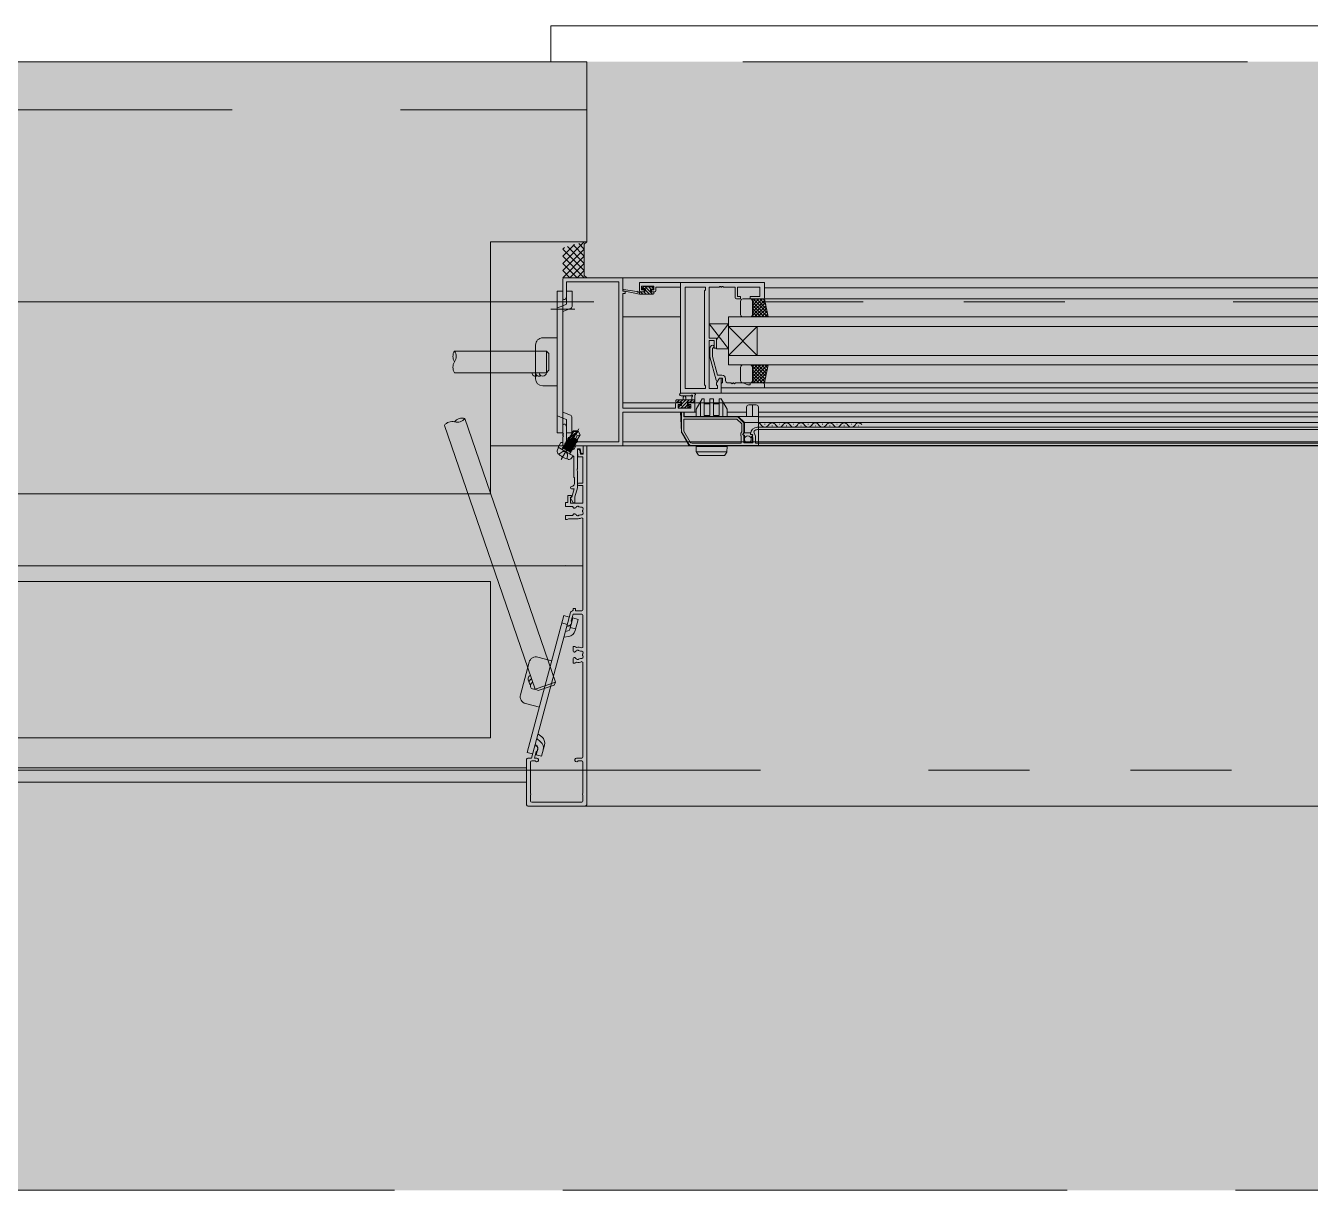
# Model space of a CAD drawing. Units: millimetres at full size. Extents: x -22551 to 92397, y -19340 to 14894.
# Drawn here: x -10187 to -9652, y 6644 to 7129 of the extents above; entities that cross this region are included whole.
import ezdxf

# ---------------------------------------------------------------- set-up
doc = ezdxf.new("R2010")
doc.units = ezdxf.units.MM
doc.header["$LTSCALE"] = 70
doc.linetypes.add('DASHED3', pattern=[4, 3, -1])
doc.linetypes.add('DOUBLE_CHAIN1', pattern=[8.8, 5, -1, 0.6, -0.6, 0.6, -1])
doc.layers.add('1-2_階なし_梁', color=9, linetype='DASHED3', lineweight=15)
doc.layers.add('2-0_通芯', color=7, linetype='Continuous', lineweight=15)

# ---------------------------------------------------------------- blocks, each defined once
blk = doc.blocks.new('グループ部品-125')
at = {"layer": '2-0_通芯'}
for p, q in [((-9968.39, 7129.3), (-9968.39, 7114.3)), ((-12830.96, 7114.3), (-9953.39, 7114.3)), ((-9953.39, 7114.3), (-9953.39, 7039.3)), ((-9993.39, 7039.3), (-9953.39, 7039.3)), ((-9993.39, 7039.3), (-9993.39, 6934.3)), ((-9963.39, 7030.3), (-9954.39, 7039.3)), ((-9963.39, 7033.3), (-9958.54, 7038.15)), ((-9963.39, 7036.3), (-9962.7, 7036.99)), ((-9963.39, 7036.3), (-9954.39, 7027.3)), ((-9963.39, 7027.3), (-9954.39, 7036.3)), ((-9961.43, 7037.34), (-9954.39, 7030.3)), ((-9959.09, 7037.99), (-9954.39, 7033.3)), ((-9956.74, 7038.65), (-9954.39, 7036.3)), ((-9963.39, 7033.3), (-9954.39, 7024.3)), ((-9963.39, 7024.3), (-9954.39, 7033.3)), ((-9963.39, 7030.3), (-9957.39, 7024.3)), ((-9963.39, 7027.3), (-9960.39, 7024.3)), ((-9960.39, 7024.3), (-9954.39, 7030.3)), ((-9957.39, 7024.3), (-9954.39, 7027.3)), ((-9963.39, 7023.8), (-9963.39, 7015.8)), ((-9118.39, 7024.3), (-9962.89, 7024.3)), ((-9961.76, 7022.67), (-9940.02, 7022.67)), ((-9961.76, 7016.39), (-9961.76, 7022.67)), ((-9940.02, 7022.67), (-9940.02, 6955.93)), ((-9938.39, 7018.8), (-9938.39, 7024.3)), ((-9879.39, 7022.3), (-9931.39, 7022.3)), ((-9931.39, 7019), (-9931.39, 7022.3)), ((-9930.59, 7020.8), (-9930.59, 7019.3)), ((-9925.39, 7020.8), (-9930.59, 7020.8)), ((-9929.7, 7020.61), (-9930.2, 7020.11)), ((-9929.46, 7019.67), (-9930.05, 7020.26)), ((-9928.89, 7020.7), (-9929.49, 7020.7)), ((-9925.95, 7017.5), (-9929.15, 7020.7)), ((-9926.69, 7020.5), (-9928.69, 7020.5)), ((-9926.7, 7019.6), (-9927.6, 7020.5)), ((-9925.99, 7020.7), (-9926.49, 7020.7)), ((-9925.69, 7019.94), (-9926.45, 7020.7)), ((-9925.69, 7019.9), (-9925.69, 7020.4)), ((-9925.39, 7019.3), (-9925.39, 7020.8)), ((-9924.59, 7020.37), (-9924.59, 7019)), ((-9914.39, 7020.37), (-9924.59, 7020.37)), ((-9914.39, 7022.3), (-9914.39, 6976.3)), ((-9914.39, 6976.3), (-9914.39, 7020.37)), ((-9912.46, 7020.37), (-9903.89, 7020.37)), ((-9912.46, 6978.23), (-9912.46, 7020.37)), ((-9903.89, 7020.37), (-9903.89, 7019.3)), ((-9902.39, 7020.37), (-9902.39, 6999.2)), ((-9898.35, 7020.37), (-9902.39, 7020.37)), ((-9897.35, 7020.37), (-9897.43, 7020.37)), ((-9891.59, 7020.37), (-9896.43, 7020.37)), ((-9891.59, 7016), (-9891.59, 7020.37)), ((-9890.59, 7020.37), (-9890.59, 7016.5)), ((-9881.32, 7020.37), (-9890.59, 7020.37)), ((-9881.32, 7016.5), (-9881.32, 7020.37)), ((-9879.39, 7020.1), (-9879.39, 7022.3)), ((-9879.39, 7022.3), (-9879.39, 7016)), ((-9879.39, 7020.1), (-9528.39, 7020.1)), ((-9965.69, 6959.8), (-9965.68, 7018.8)), ((-9963.39, 7018.8), (-9965.68, 7018.8)), ((-9963.39, 6959.8), (-9963.39, 7018.8)), ((-9962.89, 7015.3), (-9962.39, 7015.3)), ((-9962.39, 7015.3), (-9961.76, 7016.39)), ((-9959.51, 7018.8), (-9961.81, 7018.8)), ((-9961.81, 7018.8), (-9961.81, 7013.3)), ((-9959.51, 7012.42), (-9959.51, 7018.8)), ((-9937.39, 7018.8), (-9938.39, 7018.8)), ((-9938.39, 7017.8), (-9937.39, 7017.8)), ((-9938.39, 6970.03), (-9938.39, 7017.8)), ((-9931.39, 7017.5), (-9938.15, 7018.91)), ((-9932.5, 7018.67), (-9938.04, 7019.5)), ((-9937.39, 7017.8), (-9937.39, 7018.8)), ((-9931.39, 7018.5), (-9931.47, 7018.51)), ((-9931.39, 7017.5), (-9931.39, 7018.5)), ((-9929.19, 7018.5), (-9931.39, 7018.5)), ((-9931.33, 7017.5), (-9931.39, 7017.55)), ((-9925.69, 7017.5), (-9931.39, 7017.5)), ((-9929.99, 7017.5), (-9930.99, 7018.5)), ((-9930.59, 7019.3), (-9929.49, 7019.3)), ((-9929.99, 7019.6), (-9929.65, 7019.6)), ((-9928.64, 7017.5), (-9929.64, 7018.5)), ((-9929.49, 7019.3), (-9929.49, 7018.5)), ((-9929.19, 7019.14), (-9929.19, 7018.5)), ((-9927.29, 7017.5), (-9929.12, 7019.33)), ((-9926.79, 7019.6), (-9925.99, 7019.6)), ((-9926.79, 7018.5), (-9926.79, 7019.6)), ((-9925.09, 7018.5), (-9926.79, 7018.5)), ((-9926.49, 7019.3), (-9925.39, 7019.3)), ((-9926.49, 7018.5), (-9926.49, 7019.3)), ((-9925.41, 7018.31), (-9925.58, 7018.48)), ((-9925.39, 7017.8), (-9925.39, 7018.2)), ((-9903.89, 7019.3), (-9904.32, 7018.87)), ((-9904.32, 7018.87), (-9904.32, 6979.73)), ((-9889.39, 7015.5), (-9891.09, 7015.5)), ((-9890.59, 7016.5), (-9889.39, 7016.5)), ((-9889.39, 7016.5), (-9889.39, 7015.5)), ((-9888.39, 7015.5), (-9885.39, 7015.5)), ((-9885.39, 7016.5), (-9881.32, 7016.5)), ((-9885.39, 7015.5), (-9885.39, 7016.5)), ((-9879.39, 7015.5), (-9885.39, 7015.5)), ((-9884.39, 7008), (-9884.39, 7015.5)), ((-9884.39, 7011.38), (-9880.27, 7015.5)), ((-9884.39, 7012.8), (-9881.69, 7015.5)), ((-9884.39, 7014.21), (-9883.1, 7015.5)), ((-9884.39, 7009.97), (-9879.3, 7015.06)), ((-9884.16, 7015.5), (-9878.2, 7009.53)), ((-9882.75, 7015.5), (-9878.55, 7011.3)), ((-9881.33, 7015.5), (-9878.9, 7013.07)), ((-9879.92, 7015.5), (-9879.26, 7014.84)), ((-9528.39, 7015.5), (-9879.89, 7015.5)), ((-9879.39, 7015.5), (-9877.89, 7008)), ((-9968.39, 7011.3), (-9958.39, 7011.3)), ((-9963.31, 7012.69), (-9965.61, 7011.76)), ((-9961.81, 7013.3), (-9963.31, 7012.69)), ((-9960.14, 7011.49), (-9963.31, 7010.21)), ((-9889.39, 7009), (-9889.39, 7014.5)), ((-9884.39, 7014.5), (-9884.39, 7009)), ((-9884.39, 7014.31), (-9878.08, 7008)), ((-9884.39, 7008.56), (-9879.07, 7013.88)), ((-9884.39, 7012.9), (-9879.49, 7008)), ((-9884.39, 7011.48), (-9880.9, 7008)), ((-9884.39, 7010.07), (-9882.32, 7008)), ((-9883.53, 7008), (-9878.83, 7012.7)), ((-9882.12, 7008), (-9878.59, 7011.52)), ((-9880.7, 7008), (-9878.36, 7010.34)), ((-9938.39, 7008.1), (-9914.39, 7008.1)), ((-9894.39, 6994.7), (-9902.39, 7005.2)), ((-9902.39, 7005.2), (-9902.39, 6999.2)), ((-9894.39, 7005.2), (-9902.39, 7005.2)), ((-9894.39, 7005.2), (-9899.39, 6998.64)), ((-9894.39, 7008), (-9894.39, 6988)), ((-9894.39, 7008), (-9162.39, 7008)), ((-9894.39, 6994.7), (-9894.39, 7005.2)), ((-9885.39, 7008), (-9888.39, 7008)), ((-9884.39, 7008.66), (-9883.73, 7008)), ((-9879.29, 7008), (-9878.12, 7009.17)), ((-9965.69, 6999.3), (-9971.69, 6999.3)), ((-9902.39, 6999.2), (-9899.39, 6999.2)), ((-9902.39, 6999.2), (-9899.89, 6999.2)), ((-9899.39, 6999.2), (-9899.39, 6994.7)), ((-9899.39, 6998.7), (-9899.39, 6995)), ((-9894.39, 7004), (-9162.39, 7004)), ((-9882.39, 6992), (-9894.39, 7004)), ((-9882.39, 7004), (-9894.39, 6992)), ((-9882.39, 6992), (-9882.39, 7004)), ((-10008.39, 6993.8), (-9970.19, 6993.8)), ((-9974.69, 6982.3), (-9974.69, 6996.3)), ((-9970.19, 6984.8), (-9970.19, 6993.8)), ((-9902.39, 6998.2), (-9902.39, 6978.23)), ((-9900.39, 6998.2), (-9902.39, 6998.2)), ((-9901.41, 6996.12), (-9902.19, 6995.35)), ((-9902.19, 6995.35), (-9902.19, 6991.4)), ((-9900.99, 6994.85), (-9900.57, 6995.28)), ((-9900.99, 6991.56), (-9900.99, 6994.85)), ((-9900.39, 6995), (-9900.39, 6998.2)), ((-9899.39, 6995), (-9900.39, 6995)), ((-9899.39, 6994.7), (-9894.39, 6994.7)), ((-9902.19, 6991.4), (-9899.58, 6981.67)), ((-9898.91, 6983.8), (-9900.99, 6991.56)), ((-9162.39, 6992), (-9894.39, 6992)), ((-9894.39, 6988), (-9162.39, 6988)), ((-9885.39, 6988), (-9888.39, 6988)), ((-9884.39, 6981.69), (-9878.08, 6988)), ((-9884.39, 6983.1), (-9879.49, 6988)), ((-9884.39, 6988), (-9884.39, 6980.5)), ((-9884.39, 6984.51), (-9880.9, 6988)), ((-9884.39, 6985.93), (-9882.32, 6988)), ((-9884.39, 6987.34), (-9883.73, 6988)), ((-9883.53, 6988), (-9878.83, 6983.3)), ((-9882.12, 6988), (-9878.59, 6984.48)), ((-9880.7, 6988), (-9878.36, 6985.65)), ((-9879.39, 6980.5), (-9877.89, 6988)), ((-9879.29, 6988), (-9878.12, 6986.83)), ((-10008.39, 6984.8), (-9970.19, 6984.8)), ((-9970.19, 6984.8), (-9969.19, 6985.8)), ((-9897.09, 6983.8), (-9898.91, 6983.8)), ((-9889.39, 6987), (-9889.39, 6981.5)), ((-9884.39, 6987.44), (-9879.07, 6982.12)), ((-9884.39, 6981.5), (-9884.39, 6987)), ((-9884.39, 6986.03), (-9879.3, 6980.94)), ((-9884.39, 6984.61), (-9880.27, 6980.5)), ((-9884.39, 6983.2), (-9881.69, 6980.5)), ((-9884.16, 6980.5), (-9878.2, 6986.46)), ((-9882.75, 6980.5), (-9878.55, 6984.7)), ((-9881.33, 6980.5), (-9878.9, 6982.93)), ((-9965.69, 6979.3), (-9971.69, 6979.3)), ((-9903.89, 6978.23), (-9912.46, 6978.23)), ((-9904.32, 6979.73), (-9903.89, 6979.3)), ((-9903.89, 6979.3), (-9903.89, 6978.23)), ((-9902.39, 6978.23), (-9898.89, 6978.23)), ((-9899.32, 6980.54), (-9898.19, 6982.5)), ((-9899.32, 6979.73), (-9899.32, 6980.54)), ((-9898.89, 6979.3), (-9899.32, 6979.73)), ((-9899.1, 6981.3), (-9898.88, 6981.3)), ((-9898.89, 6978.23), (-9898.89, 6979.3)), ((-9898.19, 6982.5), (-9896.89, 6982.5)), ((-9897.39, 6982.5), (-9897.39, 6976.3)), ((-9897.39, 6978.5), (-9159.39, 6978.5)), ((-9896.89, 6982.5), (-9896.89, 6980.7)), ((-9895.59, 6981.5), (-9895.59, 6982.3)), ((-9893.35, 6980.5), (-9894.59, 6980.5)), ((-9892.35, 6980.5), (-9892.43, 6980.5)), ((-9892.16, 6980.38), (-9892.35, 6980.5)), ((-9888.31, 6980.5), (-9891.43, 6980.5)), ((-9888.39, 6980.5), (-9885.39, 6980.5)), ((-9886.39, 6979.8), (-9888.31, 6980.5)), ((-9885.39, 6979.8), (-9886.39, 6979.8)), ((-9885.39, 6980.5), (-9885.39, 6979.8)), ((-9171.39, 6980.5), (-9885.39, 6980.5)), ((-9884.39, 6981.79), (-9883.1, 6980.5)), ((-9879.92, 6980.5), (-9879.26, 6981.16)), ((-9879.39, 6978.5), (-9879.39, 6980)), ((-9938.39, 6972.3), (-9914.19, 6972.3)), ((-9916.29, 6973.2), (-9916.29, 6972.6)), ((-9908.39, 6973.5), (-9915.99, 6973.5)), ((-9915.99, 6972.3), (-9914.79, 6973.5)), ((-9915.19, 6972.5), (-9913.89, 6972.5)), ((-9914.45, 6972.5), (-9913.45, 6973.5)), ((-9914.39, 6976.3), (-9897.39, 6976.3)), ((-9914.39, 6976.3), (-9528.39, 6976.3)), ((-9914.19, 6971.5), (-9914.19, 6972.3)), ((-9914.12, 6975.1), (-9910.16, 6975.1)), ((-9914.05, 6970.2), (-9910.75, 6973.5)), ((-9913.89, 6971.71), (-9912.1, 6973.5)), ((-9913.89, 6972.5), (-9913.89, 6971.1)), ((-9913.29, 6973.5), (-9913.19, 6974.64)), ((-9912.09, 6973.5), (-9912.19, 6974.64)), ((-9911.49, 6972.5), (-9909.49, 6972.5)), ((-9911.49, 6971.56), (-9911.49, 6972.5)), ((-9911.19, 6972.3), (-9148.39, 6972.3)), ((-9911.19, 6972.3), (-9911.19, 6971.5)), ((-9910.41, 6972.5), (-9909.41, 6973.5)), ((-9909.59, 6974.68), (-9909.59, 6973.5)), ((-9909.26, 6972.3), (-9908.39, 6973.17)), ((-9908.39, 6972.6), (-9908.39, 6975.28)), ((-9908.39, 6968.4), (-9908.39, 6972.3)), ((-9907.89, 6969.57), (-9905.39, 6973.9)), ((-9905.99, 6972.86), (-9905.99, 6966.6)), ((-9904.49, 6973.9), (-9905.39, 6973.9)), ((-9904.49, 6966.9), (-9904.49, 6973.9)), ((-9902.19, 6966.9), (-9902.19, 6973.9)), ((-9900.59, 6973.9), (-9902.19, 6973.9)), ((-9900.59, 6966.9), (-9900.59, 6973.9)), ((-9898.29, 6966.9), (-9898.29, 6973.9)), ((-9897.39, 6973.9), (-9898.29, 6973.9)), ((-9897.69, 6976.3), (-9528.39, 6976.3)), ((-9894.89, 6969.57), (-9897.39, 6973.9)), ((-9896.79, 6966.6), (-9896.79, 6972.86)), ((-9963.32, 6965.91), (-9965.62, 6966.84)), ((-9960.14, 6967.1), (-9963.32, 6968.39)), ((-9916.49, 6970.03), (-9938.39, 6970.03)), ((-9938.39, 6968.4), (-9907.89, 6968.4)), ((-9938.39, 6954.3), (-9938.39, 6968.4)), ((-9916.49, 6971.8), (-9916.49, 6970.03)), ((-9915.29, 6971.5), (-9914.19, 6971.5)), ((-9915.29, 6970.03), (-9915.29, 6971.5)), ((-9910.02, 6970.03), (-9915.29, 6970.03)), ((-9915.09, 6970.51), (-9914.5, 6971.1)), ((-9915.09, 6970.8), (-9915.09, 6970.3)), ((-9913.89, 6971.1), (-9914.79, 6971.1)), ((-9914.79, 6970), (-9914.29, 6970)), ((-9913.96, 6960.18), (-9914.39, 6968.4)), ((-9914.25, 6970), (-9914.09, 6970.16)), ((-9914.09, 6970.2), (-9911.99, 6970.2)), ((-9912.89, 6966.48), (-9912.89, 6968.4)), ((-9881.89, 6966.6), (-9912.89, 6966.6)), ((-9912.71, 6970.2), (-9911.73, 6971.18)), ((-9911.79, 6970), (-9911.19, 6970)), ((-9911.56, 6970), (-9910.51, 6971.04)), ((-9911.19, 6971.5), (-9910.02, 6971.5)), ((-9910.69, 6971.1), (-9911.03, 6971.1)), ((-9910.98, 6970.09), (-9910.48, 6970.59)), ((-9910.02, 6971.5), (-9910.02, 6970.03)), ((-9909.09, 6966.4), (-9909.09, 6966.6)), ((-9907.89, 6969.57), (-9907.89, 6966.6)), ((-9902.19, 6971.8), (-9904.49, 6971.8)), ((-9902.19, 6966.9), (-9904.49, 6966.9)), ((-9898.29, 6971.8), (-9900.59, 6971.8)), ((-9900.59, 6966.9), (-9898.29, 6966.9)), ((-9894.89, 6969.57), (-9894.89, 6966.6)), ((-9894.89, 6968.4), (-9886.89, 6968.4)), ((-9886.89, 6970.4), (-9886.89, 6966.6)), ((-9882.89, 6971.4), (-9885.89, 6971.4)), ((-9884.39, 6971.4), (-9884.39, 6966.6)), ((-9881.89, 6970.4), (-9881.89, 6954.3)), ((-9881.89, 6968.4), (-9174.89, 6968.4)), ((-10012.64, 6962.83), (-9974.84, 6853.03)), ((-10004.13, 6965.76), (-9966.33, 6855.96)), ((-9963.39, 6962.8), (-9963.39, 6959.76)), ((-9961.82, 6965.3), (-9963.32, 6965.91)), ((-9962.39, 6963.3), (-9962.89, 6963.3)), ((-9961.76, 6962.21), (-9962.39, 6963.3)), ((-9961.82, 6959.8), (-9961.82, 6965.3)), ((-9961.76, 6955.93), (-9961.76, 6962.21)), ((-9959.91, 6955.68), (-9956.62, 6961.36)), ((-9959.52, 6966.18), (-9959.52, 6959.8)), ((-9887.79, 6964), (-9168.99, 6964)), ((-9174.39, 6962.1), (-9882.39, 6962.1)), ((-9881.89, 6966.4), (-9174.89, 6966.4)), ((-9879.33, 6963.36), (-9879.13, 6963.36)), ((-9876.33, 6962.6), (-9876.13, 6962.6)), ((-9873.33, 6963.36), (-9873.13, 6963.36)), ((-9870.33, 6962.6), (-9870.13, 6962.6)), ((-9867.33, 6963.36), (-9867.13, 6963.36)), ((-9864.33, 6962.6), (-9864.13, 6962.6)), ((-9861.33, 6963.36), (-9861.13, 6963.36)), ((-9858.33, 6962.6), (-9858.13, 6962.6)), ((-9855.33, 6963.36), (-9855.13, 6963.36)), ((-9852.33, 6962.6), (-9852.13, 6962.6)), ((-9849.33, 6963.36), (-9849.13, 6963.36)), ((-9846.33, 6962.6), (-9846.13, 6962.6)), ((-9843.33, 6963.36), (-9843.13, 6963.36)), ((-9840.33, 6962.6), (-9840.13, 6962.6)), ((-9963.39, 6959.8), (-9965.69, 6959.8)), ((-9963.39, 6958.84), (-9963.39, 6958.76)), ((-9963.39, 6957.84), (-9963.39, 6954.3)), ((-9962.1, 6955.84), (-9962.01, 6956)), ((-9962.01, 6956), (-9961.57, 6956)), ((-9958.23, 6954.62), (-9962.01, 6956)), ((-9959.52, 6959.8), (-9961.82, 6959.8)), ((-9940.02, 6955.93), (-9961.76, 6955.93)), ((-9961.75, 6956.45), (-9961.66, 6956.6)), ((-9961.75, 6956.45), (-9961.53, 6956.07)), ((-9961.75, 6956.45), (-9957.97, 6955.08)), ((-9961.66, 6956.6), (-9961.22, 6956.6)), ((-9957.88, 6955.23), (-9961.66, 6956.6)), ((-9961.53, 6956.07), (-9961.57, 6956)), ((-9961.57, 6956), (-9958.45, 6955)), ((-9958.41, 6955.08), (-9961.53, 6956.07)), ((-9961.4, 6957.06), (-9961.31, 6957.21)), ((-9961.4, 6957.06), (-9961.18, 6956.68)), ((-9961.4, 6957.06), (-9957.62, 6955.68)), ((-9961.31, 6957.21), (-9960.87, 6957.21)), ((-9957.53, 6955.84), (-9961.31, 6957.21)), ((-9961.18, 6956.68), (-9961.22, 6956.6)), ((-9961.22, 6956.6), (-9958.1, 6955.61)), ((-9958.06, 6955.68), (-9961.18, 6956.68)), ((-9961.05, 6957.66), (-9960.96, 6957.81)), ((-9961.05, 6957.66), (-9960.83, 6957.28)), ((-9961.05, 6957.66), (-9960.45, 6957.44)), ((-9960.36, 6957.6), (-9960.96, 6957.81)), ((-9960.83, 6957.28), (-9960.87, 6957.21)), ((-9960.87, 6957.21), (-9957.75, 6956.21)), ((-9957.71, 6956.29), (-9960.83, 6957.28)), ((-9960.13, 6958.5), (-9960.52, 6957.81)), ((-9960.17, 6958.53), (-9959.91, 6958.38)), ((-9957.84, 6959.26), (-9960.04, 6957.17)), ((-9959.94, 6957.26), (-9957.27, 6956.29)), ((-9957.18, 6956.44), (-9959.8, 6957.39)), ((-9959.65, 6957.54), (-9957.4, 6956.82)), ((-9959.2, 6957.97), (-9957.31, 6956.88)), ((-9959.02, 6960.51), (-9957.22, 6960.63)), ((-9958.86, 6960.19), (-9957.4, 6960.32)), ((-9957.84, 6959.26), (-9956.96, 6960.48)), ((-9957.71, 6956.29), (-9957.75, 6956.21)), ((-9957.53, 6955.84), (-9957.75, 6956.21)), ((-9957.27, 6956.29), (-9957.71, 6956.29)), ((-9957.43, 6958.56), (-9956.2, 6958.79)), ((-9957.4, 6960.32), (-9957.22, 6960.63)), ((-9957.36, 6956.9), (-9957.4, 6956.82)), ((-9957.18, 6956.44), (-9957.4, 6956.82)), ((-9957.31, 6956.88), (-9956.17, 6958.86)), ((-9957.27, 6956.29), (-9957.18, 6956.44)), ((-9957.22, 6960.63), (-9956.96, 6960.48)), ((-9956.17, 6958.86), (-9956.96, 6960.48)), ((-9938.39, 6955.93), (-9118.39, 6955.93)), ((-9910.98, 6954.8), (-9913.83, 6959.73)), ((-9889.29, 6959.62), (-9889.29, 6958.67)), ((-9887.99, 6958.6), (-9887.99, 6955.6)), ((-9887.86, 6959.81), (-9885.14, 6959.81)), ((-9887.79, 6955.6), (-9887.79, 6958.6)), ((-9884.69, 6959.07), (-9884.94, 6959.01)), ((-9884.83, 6958.14), (-9884.4, 6958.57)), ((-9883.67, 6959.81), (-9883.09, 6958.4)), ((-9174.49, 6961.1), (-9882.29, 6961.1)), ((-9993.39, 6954.3), (-9118.39, 6954.3)), ((-9965.12, 6953.65), (-9965.6, 6952.63)), ((-9965.3, 6953.76), (-9964.18, 6955.7)), ((-9962.49, 6952.14), (-9965.3, 6953.76)), ((-9965.12, 6953.65), (-9959.06, 6950.15)), ((-9964.18, 6955.7), (-9963.39, 6955.7)), ((-9961.51, 6952.91), (-9963.97, 6948.65)), ((-9963.45, 6953.5), (-9963.41, 6953.57)), ((-9963.45, 6953.5), (-9960.03, 6951.52)), ((-9959.63, 6952.2), (-9963.41, 6953.57)), ((-9963.41, 6953.57), (-9962.97, 6953.57)), ((-9963.34, 6953.2), (-9963.24, 6953.37)), ((-9963.15, 6954.03), (-9963.06, 6954.18)), ((-9963.15, 6954.03), (-9962.93, 6953.65)), ((-9959.28, 6952.8), (-9963.06, 6954.18)), ((-9963.06, 6954.18), (-9962.62, 6954.18)), ((-9962.93, 6953.65), (-9962.97, 6953.57)), ((-9962.97, 6953.57), (-9959.85, 6952.58)), ((-9959.81, 6952.65), (-9962.93, 6953.65)), ((-9962.8, 6954.63), (-9962.58, 6954.25)), ((-9962.58, 6954.25), (-9962.62, 6954.18)), ((-9962.62, 6954.18), (-9959.5, 6953.18)), ((-9962.27, 6952.15), (-9962.49, 6952.14)), ((-9962.45, 6955.24), (-9962.36, 6955.39)), ((-9962.45, 6955.24), (-9962.23, 6954.86)), ((-9962.45, 6955.24), (-9958.67, 6953.87)), ((-9962.36, 6955.39), (-9961.92, 6955.39)), ((-9958.58, 6954.02), (-9962.36, 6955.39)), ((-9962.23, 6954.86), (-9962.27, 6954.78)), ((-9961.8, 6951.87), (-9962.27, 6952.15)), ((-9959.11, 6953.87), (-9962.23, 6954.86)), ((-9962.1, 6955.84), (-9961.88, 6955.47)), ((-9962.1, 6955.84), (-9958.32, 6954.47)), ((-9961.88, 6955.47), (-9961.92, 6955.39)), ((-9961.92, 6955.39), (-9958.8, 6954.4)), ((-9958.76, 6954.47), (-9961.88, 6955.47)), ((-9961.7, 6951.68), (-9961.8, 6951.87)), ((-9958.79, 6950), (-9961.7, 6951.68)), ((-9961.57, 6952.41), (-9960.2, 6951.97)), ((-9961.24, 6954.3), (-9958.77, 6952.87)), ((-9960.41, 6954.81), (-9961.01, 6953.77)), ((-9960.34, 6951.47), (-9960.24, 6951.64)), ((-9960.16, 6952.05), (-9960.2, 6951.97)), ((-9959.98, 6951.59), (-9960.2, 6951.97)), ((-9959.81, 6952.65), (-9959.85, 6952.58)), ((-9959.63, 6952.2), (-9959.85, 6952.58)), ((-9959.46, 6953.26), (-9959.5, 6953.18)), ((-9959.28, 6952.8), (-9959.5, 6953.18)), ((-9959.37, 6952.65), (-9959.28, 6952.8)), ((-9959.11, 6953.87), (-9959.15, 6953.79)), ((-9958.93, 6953.41), (-9959.15, 6953.79)), ((-9958.67, 6953.87), (-9959.11, 6953.87)), ((-9958.76, 6954.47), (-9958.8, 6954.4)), ((-9958.58, 6954.02), (-9958.8, 6954.4)), ((-9958.77, 6952.87), (-9957.94, 6954.3)), ((-9958.32, 6954.47), (-9958.76, 6954.47)), ((-9958.67, 6953.87), (-9958.58, 6954.02)), ((-9958.41, 6955.08), (-9958.45, 6955)), ((-9958.23, 6954.62), (-9958.45, 6955)), ((-9957.97, 6955.08), (-9958.41, 6955.08)), ((-9958.32, 6954.47), (-9958.23, 6954.62)), ((-9958.06, 6955.68), (-9958.1, 6955.61)), ((-9957.88, 6955.23), (-9958.1, 6955.61)), ((-9957.62, 6955.68), (-9958.06, 6955.68)), ((-9957.97, 6955.08), (-9957.88, 6955.23)), ((-9957.62, 6955.68), (-9957.53, 6955.84)), ((-9957.29, 6953.1), (-9957.29, 6944.76)), ((-9956.16, 6953.1), (-9957.29, 6953.1)), ((-9957.06, 6949.8), (-9957.29, 6952.36)), ((-9956.3, 6952.49), (-9956.02, 6950.9)), ((-9955.88, 6951.51), (-9956.16, 6953.1)), ((-9956.02, 6950.9), (-9954.89, 6950.9)), ((-9954.89, 6954.3), (-9954.89, 6950.9)), ((-9953.39, 6954.3), (-9953.39, 6804.8)), ((-9146.77, 6954.5), (-9910.01, 6954.5)), ((-9894.89, 6954.1), (-9907.89, 6954.1)), ((-9907.89, 6954.1), (-9907.77, 6951.89)), ((-9907.76, 6951.8), (-9895.02, 6951.8)), ((-9906.84, 6950.51), (-9907.72, 6951.73)), ((-9905.99, 6954.3), (-9905.99, 6954.1)), ((-9905.49, 6954.1), (-9905.49, 6954.3)), ((-9897.29, 6954.1), (-9897.29, 6954.3)), ((-9896.79, 6954.1), (-9896.79, 6954.3)), ((-9895.94, 6950.51), (-9895.06, 6951.73)), ((-9894.89, 6954.1), (-9895.01, 6951.89)), ((-9884.19, 6955.6), (-9887.99, 6955.6)), ((-9959.06, 6950.15), (-9959.7, 6949.23)), ((-9958.79, 6941.3), (-9958.79, 6950)), ((-9954.99, 6949.8), (-9957.06, 6949.8)), ((-9954.99, 6938.8), (-9954.99, 6949.8)), ((-9906.43, 6950.3), (-9896.34, 6950.3)), ((-9958.49, 6941), (-9958.79, 6941.3)), ((-9958.49, 6938.6), (-9958.49, 6941)), ((-9957.29, 6944.76), (-9957.41, 6944.57)), ((-9957.41, 6944.57), (-9957.41, 6944.02)), ((-9957.41, 6944.02), (-9957.29, 6943.84)), ((-9957.29, 6943.84), (-9957.29, 6936.79)), ((-9958.64, 6936.4), (-9959.69, 6936.4)), ((-9959.54, 6933.01), (-9958.64, 6936.4)), ((-9957.29, 6936.79), (-9958.29, 6933.06)), ((-9956.79, 6938.8), (-9954.99, 6938.8)), ((-9954.99, 6937.8), (-9956.79, 6937.8)), ((-9954.99, 6930.4), (-9954.99, 6937.8)), ((-11363.39, 6934.3), (-9993.39, 6934.3)), ((-9962.19, 6930.7), (-9961.19, 6930.7)), ((-9962.19, 6929.1), (-9962.19, 6930.7)), ((-9961.19, 6933.7), (-9959.79, 6933.7)), ((-9961.19, 6930.7), (-9961.19, 6933.7)), ((-9960.34, 6932.79), (-9959.54, 6933.01)), ((-9959.22, 6930.85), (-9960.34, 6932.79)), ((-9959.79, 6933.2), (-9960.19, 6932.63)), ((-9960.19, 6932.63), (-9960.19, 6930.4)), ((-9960.19, 6930.4), (-9954.99, 6930.4)), ((-9959.79, 6933.7), (-9959.79, 6933.2)), ((-9958.29, 6933.06), (-9958.29, 6931.1)), ((-9959.29, 6929.1), (-9962.19, 6929.1)), ((-9962.19, 6925.3), (-9959.29, 6925.3)), ((-9962.19, 6923.7), (-9962.19, 6925.3)), ((-9960.97, 6924), (-9961.49, 6923.7)), ((-9956.89, 6924), (-9960.97, 6924)), ((-9958.99, 6928.78), (-9959.29, 6929.1)), ((-9959.29, 6925.3), (-9958.99, 6925.62)), ((-9958.45, 6928.35), (-9958.59, 6928.35)), ((-9958.59, 6926.05), (-9958.45, 6926.05)), ((-9957.6, 6928.9), (-9957.69, 6928.81)), ((-9957.69, 6925.59), (-9957.6, 6925.5)), ((-9956.69, 6928.99), (-9956.81, 6929.04)), ((-9956.81, 6925.36), (-9956.69, 6925.41)), ((-9955.89, 6928.77), (-9956.04, 6928.79)), ((-9956.04, 6925.61), (-9955.89, 6925.62)), ((-9954.99, 6924.09), (-9955.43, 6924.35)), ((-9955.11, 6927.45), (-9955.07, 6927.6)), ((-9955.07, 6926.8), (-9955.11, 6926.95)), ((-9954.99, 6886.1), (-9954.99, 6924.09)), ((-9961.49, 6923.7), (-9962.19, 6923.7)), ((-11333.39, 6904.3), (-9954.99, 6904.3)), ((-9962.19, 6904.5), (-9962.39, 6904.3)), ((-11326.89, 6897.8), (-9993.39, 6897.8)), ((-9993.39, 6897.8), (-9993.39, 6832.8)), ((-9958.99, 6886.6), (-9958.09, 6886.6)), ((-9958.99, 6885.9), (-9958.99, 6886.6)), ((-9958.09, 6886.6), (-9958.09, 6885.6)), ((-9978.15, 6826.63), (-9962.87, 6883.62)), ((-9976.39, 6824.3), (-9960.16, 6884.86)), ((-9960.65, 6883.03), (-9962.87, 6883.62)), ((-9960.45, 6877.97), (-9959.2, 6882.64)), ((-9959.07, 6884.3), (-9959.83, 6881.46)), ((-9959.83, 6881.46), (-9959.55, 6880.97)), ((-9959.27, 6885.6), (-9958.99, 6885.9)), ((-9956.98, 6882.04), (-9959.2, 6882.64)), ((-9955.49, 6884.3), (-9959.07, 6884.3)), ((-9958.23, 6877.38), (-9956.98, 6882.04)), ((-9958.09, 6885.6), (-9955.49, 6885.6)), ((-9954.99, 6870.41), (-9954.99, 6883.8)), ((-9961.48, 6879.96), (-9963.7, 6880.56)), ((-9962.25, 6877.07), (-9961.25, 6877.25)), ((-9961.72, 6879.05), (-9960.09, 6879.35)), ((-9960.59, 6879.39), (-9961.56, 6879.65)), ((-9959.74, 6880.24), (-9960.59, 6879.39)), ((-9958.03, 6878.13), (-9960.25, 6878.72)), ((-9959.55, 6880.97), (-9959.74, 6880.24)), ((-9960.85, 6874.98), (-9962.91, 6874.62)), ((-9958.99, 6870.8), (-9958.29, 6870.8)), ((-9958.99, 6868.85), (-9958.99, 6870.8)), ((-9958.29, 6870.8), (-9958.01, 6870.6)), ((-9958.01, 6870.6), (-9957.65, 6870.41)), ((-9955.43, 6870.15), (-9954.99, 6870.41)), ((-9973.72, 6866.34), (-9967.92, 6864.79)), ((-9958.99, 6863.8), (-9958.99, 6865.75)), ((-9958.45, 6868.45), (-9958.59, 6868.45)), ((-9958.59, 6866.15), (-9958.45, 6866.15)), ((-9957.6, 6869), (-9957.69, 6868.91)), ((-9957.69, 6865.69), (-9957.6, 6865.6)), ((-9956.69, 6869.09), (-9956.81, 6869.14)), ((-9956.81, 6865.46), (-9956.69, 6865.51)), ((-9955.89, 6868.87), (-9956.04, 6868.89)), ((-9956.04, 6865.71), (-9955.89, 6865.72)), ((-9955.11, 6867.55), (-9955.07, 6867.7)), ((-9955.07, 6866.9), (-9955.11, 6867.05)), ((-9981.02, 6850.7), (-9977.39, 6864.22)), ((-9958.29, 6863.8), (-9958.99, 6863.8)), ((-9958.01, 6864), (-9958.29, 6863.8)), ((-9957.65, 6864.19), (-9958.01, 6864)), ((-9954.99, 6864.19), (-9955.43, 6864.45)), ((-9954.99, 6824.8), (-9954.99, 6864.19)), ((-9974.84, 6853.03), (-9966.33, 6855.96)), ((-9974.84, 6853.03), (-9973.57, 6852.41)), ((-9978.89, 6847.02), (-9973.1, 6845.47)), ((-9972.07, 6833.1), (-9973.67, 6834.45)), ((-11261.89, 6832.8), (-9993.39, 6832.8)), ((-9975.02, 6829.42), (-9974.05, 6829.16)), ((-9974.86, 6830.01), (-9974.08, 6829.35)), ((-9973.76, 6828.33), (-9974.47, 6825.65)), ((-9972.59, 6831.1), (-9974.2, 6832.47)), ((-9974.05, 6829.16), (-9973.74, 6828)), ((-9973.74, 6828), (-9973.94, 6827.27)), ((-9971, 6829.72), (-9972.25, 6825.05)), ((-9978.39, 6804.8), (-9978.39, 6823.8)), ((-9975.92, 6826.04), (-9978.15, 6826.63)), ((-9977.89, 6824.3), (-9976.39, 6824.3)), ((-9976.79, 6822.6), (-9976.79, 6819.8)), ((-9974.87, 6823.1), (-9976.29, 6823.1)), ((-9974.43, 6826.98), (-9975.15, 6824.3)), ((-9975.15, 6824.3), (-9974.14, 6824.3)), ((-9974.66, 6823.01), (-9974.87, 6823.1)), ((-9972.25, 6825.05), (-9974.47, 6825.65)), ((-9973.94, 6827.27), (-9974.43, 6826.98)), ((-9957.64, 6824.3), (-9955.49, 6824.3)), ((-9956.9, 6823.1), (-9957.11, 6823.01)), ((-9955.49, 6823.1), (-9956.9, 6823.1)), ((-9954.99, 6819.8), (-9954.99, 6822.6)), ((-11249.39, 6820.3), (-9978.39, 6820.3)), ((-9976.79, 6819.8), (-9976.77, 6819.68)), ((-9976.77, 6818.91), (-9976.79, 6818.8)), ((-9976.79, 6818.8), (-9976.79, 6809.8)), ((-9955.01, 6819.68), (-9954.99, 6819.8)), ((-9954.99, 6818.8), (-9955.01, 6818.91)), ((-9954.99, 6809.8), (-9954.99, 6818.8)), ((-11243.39, 6814.3), (-9978.39, 6814.3)), ((-9976.79, 6808.8), (-9976.79, 6806.4)), ((-9955.01, 6809.68), (-9954.99, 6809.8)), ((-9954.99, 6808.8), (-9955.01, 6808.91)), ((-9954.99, 6806.4), (-9954.99, 6808.8)), ((-7298.89, 6804.3), (-9977.89, 6804.3)), ((-9976.29, 6805.9), (-9972.39, 6805.9)), ((-9972.39, 6805.9), (-9972.27, 6805.92)), ((-9971.5, 6805.92), (-9971.39, 6805.9)), ((-9971.39, 6805.9), (-9960.39, 6805.9)), ((-9960.39, 6805.9), (-9960.27, 6805.92)), ((-9959.5, 6805.92), (-9959.39, 6805.9)), ((-9959.39, 6805.9), (-9955.49, 6805.9)), ((-9953.39, 6804.8), (-9953.89, 6804.3))]:
    blk.add_line(p, q, dxfattribs=at)
at = {"layer": '2-0_通芯', "linetype": 'DASHED3'}
blk.add_line((-12830.96, 7094.3), (-9953.39, 7094.3), dxfattribs=at)
at = {"layer": '2-0_通芯', "linetype": 'DOUBLE_CHAIN1'}
for p, q in [((-21388.39, 7014.3), (23861.61, 7014.3)), ((-22551.09, 6819.3), (23861.61, 6819.3))]:
    blk.add_line(p, q, dxfattribs=at)
at = {"layer": '2-0_通芯'}
for points in [[(-9968.39, 7129.3), (-7308.39, 7129.3), (-7308.39, 7114.3)], [(-9953.39, 7024.3), (-9954.39, 7025.3), (-9954.39, 7038.3), (-9953.39, 7039.3)], [(-9969.19, 6985.8), (-9969.19, 6992.8), (-9970.19, 6993.8)], [(-9910.88, 6955), (-9913.89, 6960.22), (-9913.89, 6968.4)], [(-9912.99, 6968.4), (-9912.99, 6966.4), (-9890.49, 6966.4), (-9887.99, 6963.9), (-9887.99, 6959.77), (-9888.44, 6959.23)], [(-9887.79, 6960), (-9887.79, 6964), (-9890.39, 6966.6)], [(-9910.36, 6955.9), (-9912.99, 6960.46), (-9912.99, 6965.5), (-9890.86, 6965.5), (-9888.89, 6963.53), (-9888.89, 6960.1), (-9889.29, 6959.62)], [(-9960.96, 6957.81), (-9960.52, 6957.81), (-9960.28, 6957.74)], [(-9957.4, 6960.32), (-9960.43, 6957.47), (-9958.86, 6960.19)], [(-9960.17, 6958.53), (-9959.02, 6960.51), (-9958.86, 6960.19)], [(-9957.79, 6959.35), (-9957.43, 6958.56), (-9958.01, 6957.28)], [(-9889.09, 6958.33), (-9889.09, 6955.4), (-9909.49, 6955.4)], [(-9888.09, 6958.9), (-9888.29, 6958.9), (-9888.29, 6959.3), (-9887.86, 6959.81)], [(-9885.19, 6959.3), (-9885.19, 6959), (-9884.39, 6959), (-9884.39, 6956.1)], [(-9884.19, 6955.6), (-9884.19, 6957.8), (-9884.69, 6957.8)], [(-9883.09, 6958.4), (-9883.09, 6955.4), (-9173.69, 6955.4)], [(-9965.05, 6950.88), (-9963.36, 6952), (-9962.06, 6951.95)], [(-9963.15, 6954.03), (-9959.37, 6952.65), (-9959.81, 6952.65)], [(-9963.03, 6953.25), (-9959.72, 6952.05), (-9959.63, 6952.2)], [(-9962.8, 6954.63), (-9959.02, 6953.26), (-9958.93, 6953.41), (-9962.71, 6954.78)], [(-9962.8, 6954.63), (-9962.71, 6954.78), (-9962.27, 6954.78), (-9959.15, 6953.79)], [(-9959.02, 6953.26), (-9959.46, 6953.26), (-9962.58, 6954.25)], [(-9961.5, 6948.83), (-9961.37, 6950.85), (-9962.06, 6951.95)], [(-9959.72, 6952.05), (-9960.16, 6952.05), (-9961.91, 6952.61)], [(-9960.03, 6951.52), (-9959.98, 6951.59), (-9960.45, 6951.76)], [(-9973.57, 6852.41), (-9966.95, 6854.69), (-9966.33, 6855.96)]]:
    blk.add_lwpolyline(points, dxfattribs=at)
for centre, radius, start, end in [((-9962.89, 7023.8), 0.5, 90, 180), ((-9929.99, 7019.9), 0.3, 135, 270), ((-9929.49, 7020.4), 0.3, 90, 135), ((-9928.89, 7020.5), 0.2, 0, 90), ((-9926.49, 7020.5), 0.2, 90, 180), ((-9925.99, 7020.4), 0.3, 0, 90), ((-9898.35, 7020.57), 0.2, 270, 336.4218), ((-9897.89, 7020.37), 0.3, 23.5782, 156.4218), ((-9897.43, 7020.57), 0.2, 203.5782, 270), ((-9897.35, 7020.57), 0.2, 270, 336.4218), ((-9896.89, 7020.37), 0.3, 23.5782, 156.4218), ((-9896.43, 7020.57), 0.2, 203.5782, 270), ((-9962.89, 7015.8), 0.5, 180, 270), ((-9938.09, 7019.2), 0.3, 81.5506, 258.2502), ((-9932.55, 7018.38), 0.3, 21.5506, 81.5506), ((-9931.99, 7018.6), 0.3, 201.5506, 320.8025), ((-9931.52, 7018.22), 0.3, 80.8025, 140.8025), ((-9930.89, 7019), 0.5, 180, 270), ((-9929.65, 7019.9), 0.3, 270, 326.9443), ((-9929.19, 7019.6), 0.25, 303.0557, 146.9443), ((-9928.89, 7019.14), 0.3, 123.0557, 180), ((-9925.99, 7019.9), 0.3, 270, 360), ((-9925.69, 7018.2), 0.3, 0, 90), ((-9925.69, 7017.8), 0.3, 270, 360), ((-9925.09, 7019), 0.5, 270, 0), ((-9891.09, 7016), 0.5, 180, 270), ((-9888.39, 7014.5), 1, 89.9999, 179.9999), ((-9885.39, 7014.5), 1, 359.9999, 89.9999), ((-9879.89, 7016), 0.5, 270, 0), ((-9960.51, 7012.42), 1, 291.9978, 0), ((-9888.39, 7009), 1, 179.9999, 269.9999), ((-9885.39, 7009), 1, 269.9999, 359.9999), ((-9971.69, 6996.3), 3, 89.9987, 179.9988), ((-9899.89, 6998.7), 0.5, 0, 90), ((-10005.08, 6991.55), 4, 145.7711, 214.2289), ((-10011.7, 6991.55), 4, 325.7711, 34.2289), ((-9900.99, 6995.7), 0.6, 315, 135), ((-10005.08, 6987.05), 4, 145.7711, 214.2289), ((-9888.39, 6987), 1, 90.0001, 180.0001), ((-9885.39, 6987), 1, 0.0001, 90.0001), ((-9974.69, 6984.8), 1.5, 180, 300), ((-9973.19, 6984.8), 1.5, 180, 300), ((-9971.69, 6984.8), 1.5, 180, 0), ((-9897.09, 6982.3), 1.5, 0, 90), ((-9971.69, 6982.3), 3, 179.9988, 269.9984), ((-9899.1, 6981.8), 0.5, 195, 270), ((-9897.09, 6980.2), 0.3, 90, 180), ((-9897.09, 6980.7), 0.2, 270, 0), ((-9894.59, 6981.5), 1, 180, 270), ((-9893.35, 6980.3), 0.2, 23.5782, 90), ((-9892.89, 6980.5), 0.3, 203.5782, 336.4218), ((-9892.43, 6980.3), 0.2, 90, 156.4218), ((-9891.89, 6980.5), 0.3, 203.5782, 336.4218), ((-9891.43, 6980.3), 0.2, 90, 156.4218), ((-9888.39, 6981.5), 1, 180.0001, 270.0001), ((-9885.39, 6981.5), 1, 270.0001, 0.0001), ((-9879.89, 6980), 0.5, 0, 90), ((-9915.99, 6971.8), 0.5, 90, 180), ((-9915.99, 6973.2), 0.3, 90, 180), ((-9915.99, 6972.6), 0.3, 180, 270), ((-9915.39, 6972.5), 0.2, 270, 360), ((-9914.12, 6975.7), 0.6, 89.9598, 269.9598), ((-9912.69, 6974.6), 0.5, 5.0921, 174.9079), ((-9910.16, 6975.4), 0.3, 269.9598, 340.8102), ((-9909.59, 6975.2), 0.3, 300, 160.8102), ((-9909.29, 6974.68), 0.3, 120, 180), ((-9909.29, 6972.5), 0.2, 180, 270), ((-9908.96, 6976), 0.3, 40.5288, 90), ((-9908.5, 6976.39), 0.3, 220.5288, 280.5288), ((-9908.69, 6972.6), 0.3, 270, 360), ((-9908.39, 6975.8), 0.3, 300, 100.5288), ((-9908.09, 6975.28), 0.3, 120, 180), ((-9960.52, 6966.18), 1, 0, 67.9967), ((-9914.79, 6970.8), 0.3, 90, 180), ((-9914.79, 6970.3), 0.3, 180, 270), ((-9914.29, 6970.2), 0.2, 270, 360), ((-9911.79, 6970.2), 0.2, 180, 270), ((-9911.49, 6971.1), 0.25, 123.0557, 326.9443), ((-9911.79, 6971.56), 0.3, 303.0557, 360), ((-9911.03, 6970.8), 0.3, 90, 146.9443), ((-9911.19, 6970.3), 0.3, 270, 315), ((-9910.69, 6970.8), 0.3, 315, 90), ((-9885.89, 6970.4), 1, 90, 180), ((-9882.89, 6970.4), 1, 0, 90), ((-10009.44, 6960.44), 4, 74.7678, 143.2255), ((-10005.19, 6961.9), 4, 74.7678, 143.2255), ((-10007.34, 6968.16), 4, 254.7678, 323.2255), ((-9962.89, 6962.8), 0.5, 90, 180), ((-9882.39, 6959.3), 2.8, 90, 180), ((-9882.29, 6959.2), 2.9, 90, 180), ((-9882.23, 6962.14), 1.72, 29.2025, 78.5883), ((-9879.23, 6963.82), 1.72, 209.2025, 330.7975), ((-9876.23, 6962.14), 1.72, 29.2025, 150.7975), ((-9873.23, 6963.82), 1.72, 209.2025, 330.7975), ((-9870.23, 6962.14), 1.72, 29.2025, 150.7975), ((-9867.23, 6963.82), 1.72, 209.2025, 330.7975), ((-9864.23, 6962.14), 1.72, 29.2025, 150.7975), ((-9861.23, 6963.82), 1.72, 209.2025, 330.7975), ((-9858.23, 6962.14), 1.72, 29.2025, 150.7975), ((-9855.23, 6963.82), 1.72, 209.2025, 330.7975), ((-9852.23, 6962.14), 1.72, 29.2025, 150.7975), ((-9849.23, 6963.82), 1.72, 209.2025, 330.7975), ((-9846.23, 6962.14), 1.72, 29.2025, 150.7975), ((-9843.23, 6963.82), 1.72, 209.2025, 330.7975), ((-9840.23, 6962.14), 1.72, 38.7589, 150.7975), ((-9963.19, 6959.76), 0.2, 180, 246.4218), ((-9963.19, 6958.84), 0.2, 113.5782, 180), ((-9963.19, 6958.76), 0.2, 180, 246.4218), ((-9963.19, 6957.84), 0.2, 113.5782, 180), ((-9963.39, 6959.3), 0.3, 293.5782, 66.4218), ((-9963.39, 6958.3), 0.3, 293.5782, 66.4218), ((-9960.22, 6957.34), 0.248, 150, 317.191), ((-9912.96, 6960.23), 1, 183, 210), ((-9909.49, 6956.4), 1, 210, 270), ((-9889.09, 6958.67), 0.2, 180, 240), ((-9889.29, 6958.33), 0.2, 0, 60), ((-9888.29, 6959.1), 0.2, 140, 270), ((-9888.29, 6958.6), 0.3, 0, 90), ((-9888.09, 6958.6), 0.3, 0, 90), ((-9888.09, 6960), 0.3, 320, 360), ((-9886.34, 6957.08), 1.45, 0, 359.999), ((-9884.99, 6959.2), 0.2, 180, 285), ((-9884.69, 6958), 0.2, 135, 270), ((-9884.89, 6956.1), 0.5, 270, 360), ((-9884.61, 6958.78), 0.3, 315, 105), ((-9883.31, 6960.16), 0.5, 136.8677, 224.6572), ((-9882.29, 6959.2), 1.9, 90, 136.8677), ((-9964.42, 6952.08), 1.3, 155, 224.1191), ((-9958.89, 6957.44), 9, 224.1191, 255.8809), ((-9963.77, 6953.45), 0.5, 240, 330), ((-9962.89, 6954.8), 0.5, 180, 270), ((-9959.91, 6951.22), 0.5, 150, 240), ((-9956.79, 6952.4), 0.5, 10, 185), ((-9955.39, 6951.6), 0.5, 190, 0), ((-9910.11, 6955.3), 1, 210, 270), ((-9910.01, 6955.5), 1, 210, 270), ((-9907.47, 6951.9), 0.3, 183, 215.719), ((-9895.3, 6951.9), 0.3, 324.281, 357), ((-9960.77, 6949.97), 1.3, 255.8809, 325), ((-9906.43, 6950.8), 0.5, 215.719, 270), ((-9896.34, 6950.8), 0.5, 270, 324.281), ((-9959.69, 6936.9), 0.5, 90, 270), ((-9959.69, 6938.6), 1.2, 270, 360), ((-9956.79, 6938.3), 0.5, 90, 270), ((-9958.79, 6931.1), 0.5, 210, 360), ((-9957.15, 6928.68), 0.5, 46.8699, 153.1301), ((-9958.59, 6928.75), 0.4, 175.904, 270), ((-9958.59, 6925.65), 0.4, 90, 184.096), ((-9958.45, 6928.75), 0.4, 270.0001, 315.2072), ((-9958.45, 6925.65), 0.4, 44.7928, 89.9999), ((-9956.89, 6927.2), 1.8, 116.2602, 135.2071), ((-9956.89, 6927.2), 1.8, 224.7929, 243.7398), ((-9957.15, 6925.72), 0.5, 206.8699, 313.1301), ((-9956.89, 6927.2), 3.2, 270, 297.2029), ((-9956.89, 6927.2), 1.8, 61.9693, 83.7398), ((-9956.89, 6927.2), 1.8, 276.2602, 298.0307), ((-9955.66, 6928.06), 0.75, 322.2996, 107.7004), ((-9955.66, 6926.34), 0.75, 252.2996, 37.7004), ((-9956.89, 6927.2), 1.8, 351.9692, 8.0307), ((-9959.2, 6884.6), 1, 94.0853, 165), ((-9955.49, 6886.1), 0.5, 270, 360), ((-9955.49, 6883.8), 0.5, 0, 90), ((-9961.42, 6878.23), 1, 280, 345), ((-9961.42, 6878.23), 3.3, 280, 345), ((-9956.89, 6867.3), 3.2, 62.7971, 103.7858), ((-9974.49, 6863.44), 3, 75, 165), ((-9958.59, 6868.85), 0.4, 180, 270), ((-9958.59, 6865.75), 0.4, 90, 180), ((-9958.45, 6868.85), 0.4, 270.0001, 315.2072), ((-9958.45, 6865.75), 0.4, 44.7928, 89.9999), ((-9956.89, 6867.3), 1.8, 116.2602, 135.2071), ((-9956.89, 6867.3), 1.8, 224.7929, 243.7398), ((-9957.15, 6868.78), 0.5, 46.8699, 153.1301), ((-9957.15, 6865.82), 0.5, 206.8699, 313.1301), ((-9956.89, 6867.3), 1.8, 61.9693, 83.7398), ((-9956.89, 6867.3), 1.8, 276.2602, 298.0307), ((-9955.66, 6868.16), 0.75, 322.2996, 107.7004), ((-9955.66, 6866.44), 0.75, 252.2996, 37.7004), ((-9956.89, 6867.3), 1.8, 351.9692, 8.0307), ((-9956.89, 6867.3), 3.2, 256.2142, 297.2029), ((-9976.31, 6857.29), 1.5, 108.9967, 228.9966), ((-9975.82, 6855.87), 1.5, 108.9967, 228.9966), ((-9975.33, 6854.45), 1.5, 108.9967, 288.9966), ((-9978.12, 6849.92), 3, 165, 255), ((-9974.19, 6830.58), 3.3, 345, 50), ((-9974.72, 6828.59), 1, 345, 49.6691), ((-9974.72, 6828.59), 3.3, 345, 49.6691), ((-9977.89, 6823.8), 0.5, 90, 180), ((-9976.29, 6822.6), 0.5, 90, 180), ((-9974.14, 6823.55), 0.75, 225.5847, 90), ((-9957.64, 6823.55), 0.75, 90, 314.4153), ((-9955.49, 6824.8), 0.5, 270, 360), ((-9955.49, 6822.6), 0.5, 0, 90), ((-9977.69, 6819.3), 1, 337.3801, 22.6199), ((-9954.09, 6819.3), 1, 157.3801, 202.6199), ((-9976.29, 6806.4), 0.5, 180, 270), ((-9977.69, 6809.3), 1, 337.3801, 22.6199), ((-9955.49, 6806.4), 0.5, 270, 360), ((-9954.09, 6809.3), 1, 157.3801, 202.6199), ((-9977.89, 6804.8), 0.5, 180, 270), ((-9971.89, 6805), 1, 67.3801, 112.6199), ((-9959.89, 6805), 1, 67.3801, 112.6199)]:
    blk.add_arc(centre, radius, start, end, dxfattribs=at)

msp = doc.modelspace()

# ---------------------------------------------------------------- linework, layer by layer
at = {"layer": '1-2_階なし_梁', "color": 7}
msp.add_lwpolyline([(-11363.39, 6644.3), (13561.61, 6644.3), (13561.61, 7114.3), (-11363.39, 7114.3)], close=True, dxfattribs=at)
msp.add_lwpolyline([(-11363.39, 6644.3), (13561.61, 6644.3), (13561.61, 7114.3), (-11363.39, 7114.3)], close=True, dxfattribs=at)
at = {"layer": '1-2_階なし_梁'}
for points in [[(-11363.39, 7114.3), (13561.61, 6644.3), (13561.61, 7114.3)], [(-11363.39, 7114.3), (-11363.39, 6644.3), (13561.61, 6644.3)]]:
    msp.add_solid(points, dxfattribs=at)

# ---------------------------------------------------------------- block references
at = {"layer": '2-0_通芯'}
msp.add_blockref('グループ部品-125', (0, 0), dxfattribs=at)

doc.saveas('drawing.dxf')
